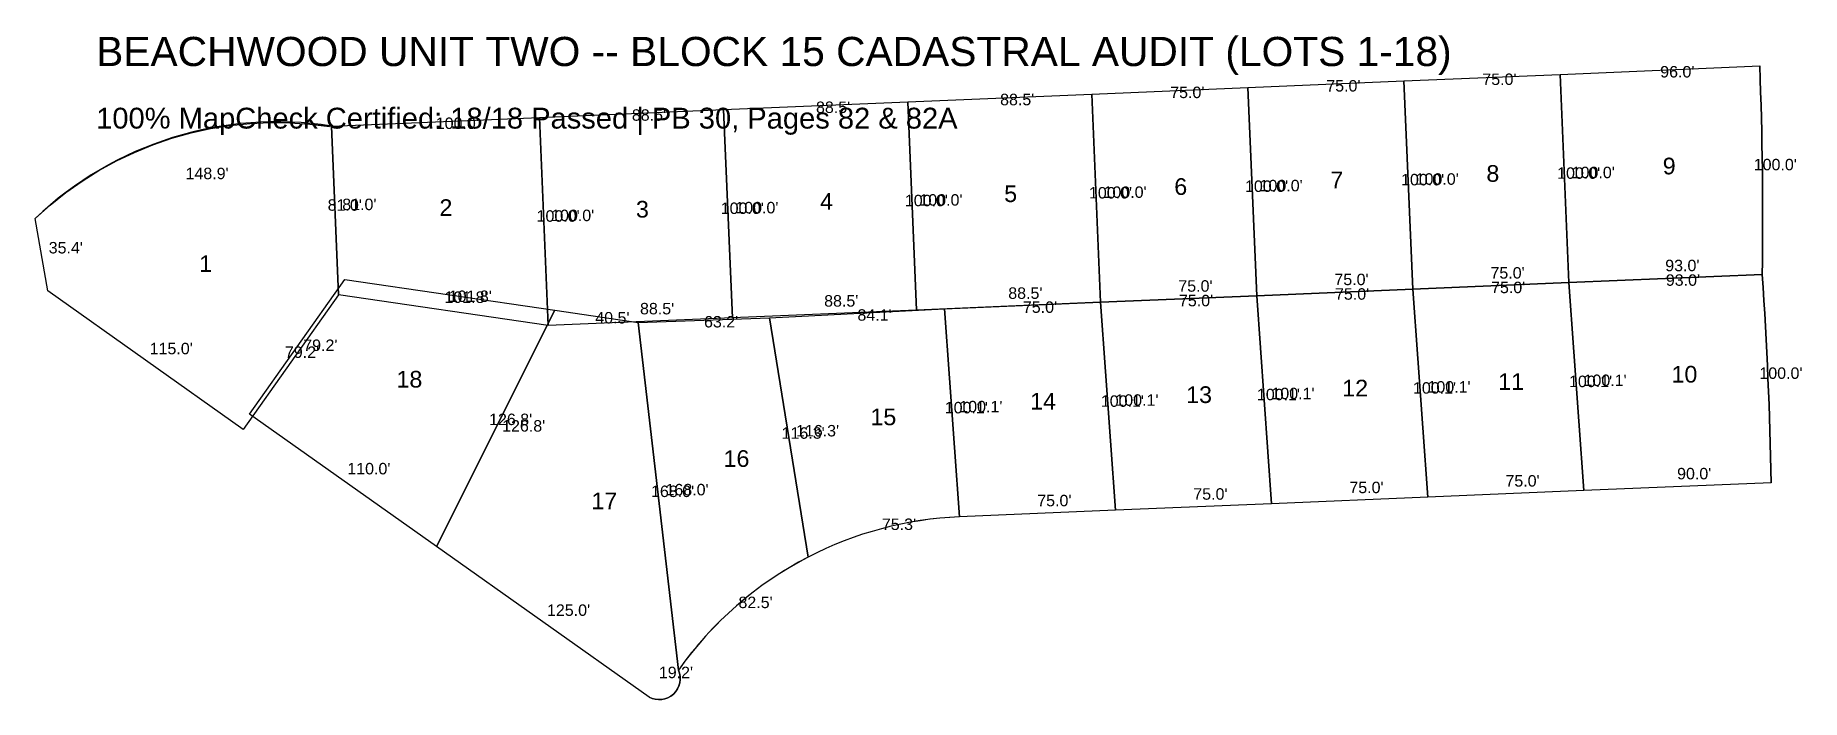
# Model space of a CAD drawing. Extents: x -829 to 19, y -204 to 115.
import ezdxf

# ---------------------------------------------------------------- set-up
doc = ezdxf.new("R2010")
doc.units = 0
for name, color, linetype in [('CURVE', 6, 'CONTINUOUS'), ('DIM-LABELS', 3, 'CONTINUOUS'), ('LOT_LINE', 4, 'CONTINUOUS'), ('TEXT-LABELS', 7, 'CONTINUOUS'), ('TITLEBLOCK', 2, 'CONTINUOUS')]:
    doc.layers.add(name, color=color, linetype=linetype)
doc.styles.get("Standard").update_dxf_attribs({"font": 'Arial'})

msp = doc.modelspace()

# ---------------------------------------------------------------- linework, layer by layer
at = {"layer": 'CURVE'}
for points in [[(-1.2147, 100.0373), (-0.9893, 93.7889), (-0.7837, 87.5398), (-0.5981, 81.29), (-0.4325, 75.0397), (-0.2867, 68.7889), (-0.161, 62.5377), (-0.0551, 56.2861), (0.0308, 50.0342), (0.0967, 43.782), (0.1427, 37.5297), (0.1688, 31.2773), (0.1749, 25.0248), (0.161, 18.7723), (0.1272, 12.5199), (0.0735, 6.2676), (-0.0002, 0.0156)], [(-829.2157, 26.9131), (-822.0767, 33.2981), (-814.5853, 39.2657), (-806.7659, 44.7966), (-798.6439, 49.8728), (-790.2458, 54.4778), (-781.5988, 58.5965), (-772.7312, 62.2156), (-763.6716, 65.3233), (-754.4496, 67.9096), (-745.0952, 69.9659), (-735.6387, 71.4857), (-726.111, 72.4639), (-716.5431, 72.8974), (-706.9659, 72.7848), (-697.4108, 72.1265), (-687.9088, 70.9245)], [(0, 0), (0.4121, -6.2389), (0.8043, -12.4791), (1.1766, -18.7205), (1.529, -24.963), (1.8615, -31.2067), (2.174, -37.4514), (2.4667, -43.697), (2.7394, -49.9436), (2.9921, -56.191), (3.225, -62.4391), (3.4379, -68.688), (3.6309, -74.9375), (3.8039, -81.1876), (3.957, -87.4382), (4.0901, -93.6893), (4.2033, -99.9408)], [(-385.4517, -116.3398), (-390.1874, -116.6037), (-394.9141, -116.9967), (-399.6284, -117.5183), (-404.3266, -118.1684), (-409.0054, -118.9463), (-413.6612, -119.8514), (-418.2907, -120.8832), (-422.8902, -122.0409), (-427.4565, -123.3235), (-431.9862, -124.7302), (-436.4757, -126.2598), (-440.9219, -127.9113), (-445.3215, -129.6835), (-449.671, -131.5749), (-453.9674, -133.5842), (-458.2074, -135.7099)], [(-458.2074, -135.7099), (-462.7924, -138.1681), (-467.3019, -140.7624), (-471.7317, -143.4904), (-476.078, -146.3496), (-480.3369, -149.3375), (-484.5044, -152.4515), (-488.577, -155.6887), (-492.5509, -159.0463), (-496.4227, -162.5212), (-500.1887, -166.1104), (-503.8458, -169.8106), (-507.3905, -173.6185), (-510.8198, -177.5307), (-514.1305, -181.5437), (-517.3198, -185.654), (-520.3846, -189.8578)], [(-520.3846, -189.8578), (-519.8704, -191.3435), (-519.5915, -192.8907), (-519.5548, -194.4625), (-519.761, -196.0211), (-520.2053, -197.5292), (-520.877, -198.9506), (-521.76, -200.2514), (-522.8332, -201.4004), (-524.0708, -202.37), (-525.4432, -203.1369), (-526.9175, -203.6829), (-528.4584, -203.9949), (-530.029, -204.0653), (-531.5917, -203.8925), (-533.109, -203.4806), (-534.5445, -202.8395)]]:
    msp.add_lwpolyline(points, dxfattribs=at)
for centre, radius, start, end in [((-1959.6845, 26.2299), 1959.86, 359.2332, 2.1582), ((-713.3641, -94.6831), 167.95, 80.9853, 133.6141), ((-1955.3892, -132.3042), 1959.86, 0.9459, 3.8708), ((-378.1427, -290.1162), 173.93, 92.4084, 117.4082), ((-378.3249, -290.2105), 173.93, 117.3406, 144.7622), ((-529.6961, -193.916), 10.1574, 241.4801, 23.549)]:
    msp.add_arc(centre, radius, start, end, dxfattribs=at)
at = {"layer": 'LOT_LINE'}
for points in [[(-172.0437, 92.8526), (-97.11, 96.0041), (-92.9079, -3.9075), (-167.8416, -7.0591)], [(-97.11, 96.0041), (-1.2147, 100.0373), (-0.9893, 93.7889), (-0.7837, 87.5398), (-0.5981, 81.29), (-0.4325, 75.0397), (-0.2867, 68.7889), (-0.161, 62.5377), (-0.0551, 56.2861), (0.0308, 50.0342), (0.0967, 43.782), (0.1427, 37.5297), (0.1688, 31.2773), (0.1749, 25.0248), (0.161, 18.7723), (0.1272, 12.5199), (0.0735, 6.2676), (0, 0), (-92.9079, -3.9075)], [(-410.3131, 82.8314), (-321.9112, 86.5494), (-317.7091, -13.3622), (-406.111, -17.0803)], [(-321.9112, 86.5494), (-246.9775, 89.701), (-242.7754, -10.2107), (-317.7091, -13.3622)], [(-246.9775, 89.701), (-172.0437, 92.8526), (-167.8416, -7.0591), (-242.7754, -10.2107)], [(-587.1368, 75.3945), (-498.7149, 79.1134), (-494.5128, -20.7983), (-582.9347, -24.5171)], [(-498.7149, 79.1134), (-410.3131, 82.8314), (-406.111, -17.0803), (-494.5128, -20.7983)], [(-829.2157, 26.9131), (-822.0767, 33.2981), (-814.5853, 39.2657), (-806.7659, 44.7966), (-798.6439, 49.8728), (-790.2458, 54.4778), (-781.5988, 58.5965), (-772.7312, 62.2156), (-763.6716, 65.3233), (-754.4496, 67.9096), (-745.0952, 69.9659), (-735.6387, 71.4857), (-726.111, 72.4639), (-716.5431, 72.8974), (-706.9659, 72.7848), (-697.4108, 72.1265), (-687.0484, 71.1924), (-683.6401, -9.7665), (-729.4127, -74.4001), (-823.2621, -7.9374)], [(-687.0484, 71.1924), (-587.1368, 75.3945), (-582.9347, -24.5171), (-683.6401, -9.7665)], [(-92.9079, -3.9075), (0, 0), (0.4121, -6.2389), (0.8043, -12.4791), (1.1766, -18.7205), (1.529, -24.963), (1.8615, -31.2067), (2.174, -37.4514), (2.4667, -43.697), (2.7394, -49.9436), (2.9921, -56.191), (3.225, -62.4391), (3.4379, -68.688), (3.6309, -74.9375), (3.8039, -81.1876), (3.957, -87.4382), (4.0901, -93.6893), (4.2038, -99.9516), (-85.7167, -103.7335)], [(-680.553, -2.3909), (-579.8476, -17.1415), (-636.5561, -130.5987), (-726.3256, -67.0245)], [(-242.7754, -10.2107), (-167.8416, -7.0591), (-160.6505, -106.8851), (-235.5842, -110.0367)], [(-167.8416, -7.0591), (-92.9079, -3.9075), (-85.7167, -103.7335), (-160.6505, -106.8851)], [(-476.6687, -20.9048), (-392.6429, -16.5138), (-385.4517, -116.3398), (-390.1874, -116.6037), (-394.9141, -116.9967), (-399.6284, -117.5183), (-404.3266, -118.1684), (-409.0054, -118.9463), (-413.6612, -119.8514), (-418.2907, -120.8832), (-422.8902, -122.0409), (-427.4565, -123.3235), (-431.9862, -124.7302), (-436.4757, -126.2598), (-440.9219, -127.9113), (-445.3215, -129.6835), (-449.671, -131.5749), (-453.9674, -133.5842), (-458.2074, -135.7099)], [(-392.6429, -16.5138), (-317.7091, -13.3622), (-310.518, -113.1882), (-385.4517, -116.3398)], [(-317.7091, -13.3622), (-242.7754, -10.2107), (-235.5842, -110.0367), (-310.518, -113.1882)], [(-579.8476, -17.1415), (-539.8148, -23.0053), (-520.3846, -189.8578), (-519.8704, -191.3435), (-519.5915, -192.8907), (-519.5548, -194.4625), (-519.761, -196.0211), (-520.2053, -197.5292), (-520.877, -198.9506), (-521.76, -200.2514), (-522.8332, -201.4004), (-524.0708, -202.37), (-525.4432, -203.1369), (-526.9175, -203.6829), (-528.4584, -203.9949), (-530.029, -204.0653), (-531.5917, -203.8925), (-533.109, -203.4806), (-534.5459, -202.8408), (-636.5561, -130.5987)], [(-539.8148, -23.0053), (-476.6687, -20.9048), (-458.2074, -135.7099), (-462.7924, -138.1681), (-467.3019, -140.7624), (-471.7317, -143.4904), (-476.078, -146.3496), (-480.3369, -149.3375), (-484.5044, -152.4515), (-488.577, -155.6887), (-492.5509, -159.0463), (-496.4227, -162.5212), (-500.1887, -166.1104), (-503.8458, -169.8106), (-507.3905, -173.6185), (-510.8198, -177.5307), (-514.1305, -181.5437), (-517.3198, -185.654), (-520.3846, -189.8578)]]:
    msp.add_lwpolyline(points, close=True, dxfattribs=at)

# ---------------------------------------------------------------- texts
at = {"layer": 'DIM-LABELS'}
for s, p in [("75.0'", (-209.3635, 87.7799)), ("75.0'", (-134.4298, 90.9314)), ("96.0'", (-49.0153, 94.5238)), ("88.5'", (-365.9651, 81.1935)), ("75.0'", (-284.2973, 84.6283)), ("88.5'", (-542.7788, 73.7571)), ("88.5'", (-454.3669, 77.4755)), ("100.0'", (-636.9455, 69.7966)), ("148.9'", (-757.0913, 45.7111)), ("100.0'", (-98.5058, 45.9012)), ("100.0'", (-91.512, 46.1954)), ("100.0'", (-4.1071, 49.9762)), ("100.0'", (-248.3733, 39.5981)), ("100.0'", (-241.3795, 39.8922)), ("100.0'", (-173.4396, 42.7497)), ("100.0'", (-166.4458, 43.0438)), ("81.0'", (-688.8412, 30.5658)), ("81.0'", (-681.8474, 30.8602)), ("100.0'", (-500.1108, 29.0105)), ("100.0'", (-493.117, 29.3046)), ("100.0'", (-411.7089, 32.7285)), ("100.0'", (-404.7151, 33.0226)), ("100.0'", (-323.3071, 36.4465)), ("100.0'", (-316.3133, 36.7407)), ("100.0'", (-588.5326, 25.2916)), ("100.0'", (-581.5388, 25.5858)), ("35.4'", (-822.7889, 10.0772)), ("75.0'", (-205.4556, -5.138)), ("75.0'", (-130.5218, -1.9864)), ("93.0'", (-46.601, 1.5431)), ("93.0'", (-46.3069, -5.4507)), ("101.8'", (-632.7801, -13.6787)), ("101.8'", (-630.7076, -13.2293)), ("88.5'", (-362.0571, -11.7243)), ("75.0'", (-280.3893, -8.2896)), ("75.0'", (-205.1614, -12.1318)), ("75.0'", (-130.2277, -8.9802)), ("88.5'", (-538.8708, -19.1608)), ("88.5'", (-450.459, -15.4424)), ("84.1'", (-434.4731, -22.2045)), ("75.0'", (-355.0289, -18.4349)), ("75.0'", (-280.0952, -15.2834)), ("40.5'", (-560.3384, -23.5365)), ("63.2'", (-508.1254, -25.4531)), ("115.0'", (-774.3146, -38.3125)), ("79.2'", (-700.583, -36.7305)), ("79.2'", (-709.3827, -40.0605)), ("100.1'", (-92.8033, -54.072)), ("100.1'", (-85.8213, -53.5691)), ("100.0'", (-1.395, -50.1229)), ("100.1'", (-317.6045, -63.5267)), ("100.1'", (-310.6226, -63.0238)), ("100.1'", (-242.6708, -60.3751)), ("100.1'", (-235.6889, -59.8722)), ("100.1'", (-167.737, -57.2236)), ("100.1'", (-160.7551, -56.7206)), ("126.8'", (-611.3326, -72.3053)), ("100.1'", (-392.5383, -66.6783)), ("100.1'", (-385.5564, -66.1753)), ("126.8'", (-605.0711, -75.4349)), ("116.3'", (-470.8936, -78.863)), ("116.3'", (-463.9824, -77.7517)), ("110.0'", (-679.4181, -95.9554)), ("90.0'", (-40.9035, -98.3457)), ("168.0'", (-533.5762, -106.8364)), ("168.0'", (-526.6232, -106.0267)), ("75.0'", (-198.2644, -104.964)), ("75.0'", (-123.3307, -101.8124)), ("75.0'", (-348.1319, -111.2671)), ("75.0'", (-273.1982, -108.1155)), ("75.3'", (-422.73, -122.6427)), ("125.0'", (-583.5282, -163.8635)), ("82.5'", (-491.5946, -160.1444)), ("19.2'", (-529.8305, -193.7694))]:
    msp.add_text(s, height=5.5, dxfattribs=at).set_placement(p)
at = {"layer": 'TEXT-LABELS'}
for s, p in [('8', (-132.4758, 44.4725)), ('9', (-47.8081, 48.0335)), ('5', (-364.0111, 34.7346)), ('6', (-282.3433, 38.1694)), ('7', (-207.4095, 41.3209)), ('2', (-635.19, 28.0758)), ('3', (-540.8248, 27.2981)), ('4', (-452.4129, 31.0166)), ('1', (-750.5158, 1.2003)), ('18', (-655.8206, -54.2889)), ('12', (-201.7129, -58.5479)), ('11', (-126.7792, -55.3963)), ('10', (-43.6052, -51.8982)), ('14', (-351.5804, -64.851)), ('13', (-276.6467, -61.6995)), ('15', (-428.2427, -72.3671)), ('16', (-498.7689, -92.3694)), ('17', (-562.2298, -112.6888))]:
    msp.add_text(s, height=8, dxfattribs=at).set_placement(p)
at = {"layer": 'TITLEBLOCK'}
for s, height, p in [('BEACHWOOD UNIT TWO -- BLOCK 15 CADASTRAL AUDIT (LOTS 1-18)', 14, (-800, 100)), ('100% MapCheck Certified: 18/18 Passed | PB 30, Pages 82 & 82A', 10, (-800, 70))]:
    msp.add_text(s, height=height, dxfattribs=at).set_placement(p)

doc.saveas('drawing.dxf')
